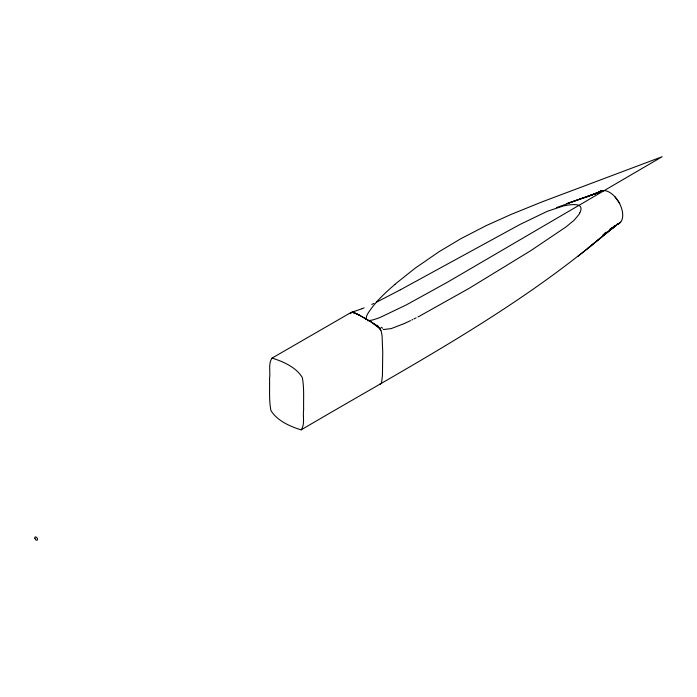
<?xml version="1.0" encoding="UTF-8"?>
<svg xmlns="http://www.w3.org/2000/svg" width="697" height="697" viewBox="0 0 697 697"><rect width="100%" height="100%" fill="white"/><g stroke="black" fill="none" stroke-linecap="round" stroke-linejoin="round"><path stroke-width="1.05" d="M349.99 313.728C352.281 310.156 356.977 314.469 359.765 315.419M350.478 312.909L352.516 312.343L356.768 313.885M395.016 284.219L415.02 268.284L438.918 251.809L460.891 238.679L486.236 225.601L511.171 214.397L542.44 201.729L662.15 156.72L447.605 282.128L406.421 304.85L380.893 317.091A170.913 98.678 -60 0 1 377.565 318.39L373.418 319.749A48.546 28.028 -60 0 1 371.248 320.245L367.763 320.707M350.957 312.526L272.03 358.11C268.04 363.581 270.575 371.832 269.565 378.236C269.809 388.952 268.894 399.86 270.898 410.455C276.944 420.657 290.3 426.599 301.174 429.866C403.406 369.515 510.047 313.877 601.38 237.137M587.876 248.315L615.939 225.575L612.254 228.328M601.981 236.719L611.513 228.808M587.423 248.794L601.868 236.814M604.534 233.495L606.181 232.145M599.403 191.963L601.685 190.786L604.421 190.56M602.818 235.9L615.773 225.689M619.624 223.162L613.787 226.725L620.67 222.116M612.358 228.241L616.104 225.462M587.292 248.899L577.961 256.33M602.879 234.95L606.172 232.345M612.158 227.675L609.901 229.383L615.015 225.689M612.463 228.154L616.157 225.419M613.665 226.534L615.198 225.488M301.174 429.866C305.173 424.395 302.637 416.144 303.639 409.74C303.395 399.024 304.31 388.116 302.306 377.521C296.26 367.31 282.904 361.377 272.03 358.11M400.322 289.83L520.154 224.382L547.372 211.269L563.542 205.92A45.166 26.225 -0.2 0 1 566.539 205.327A33.822 19.638 -0.2 0 1 570.808 204.744L573.291 204.596A14.811 8.591 -0.2 0 1 574.424 204.596L576.367 204.735A5.463 3.171 -0.2 0 1 580.697 207.07L580.915 207.819A11.762 6.822 -0.3 0 1 581.002 208.386A14.776 8.573 -0.3 0 1 581.002 209.048L580.758 210.485A33.813 19.621 -0.3 0 1 579.765 212.968M400.2 289.9L377.617 301.618M419.498 316.142L469.064 288.375L530.713 250.702L566.034 226.908L574.058 220.287L578.771 214.711A45.139 26.19 -0.3 0 0 579.773 212.968M418.88 316.455L417.956 316.935M597.695 192.694L597.268 192.886L600.57 191.213M597.207 192.921L600.509 191.239M416.109 317.876L413.94 318.956M377.312 301.766L376.31 302.254M412.711 319.566L411.779 320.019M410.542 320.62L404.26 323.565M373.932 303.404L373.209 303.753M372.494 304.092L371.771 304.432M403.885 323.73L391.209 328.592L383.245 329.568M602.347 190.638L594.924 193.932L598.862 192.337M364.104 307.865L362.004 308.736M593.67 194.332L597.939 192.599M593.731 194.297L597.817 192.642M593.983 194.193L598.009 192.572L594.175 194.123M361.743 308.841L354.817 311.21M556.433 207.61L594.471 194.027M566.966 203.602L583.389 197.826L567.123 203.533M594.41 194.045L583.11 197.931M583.18 197.904L594.341 194.071M352.821 311.751L354.398 311.324M352.795 311.759L352.09 311.934M617.228 224.347L616.523 224.486M616.592 224.478L616.662 224.46A18.645 10.76 60 0 0 618.858 202.165L614.658 196.476M379.403 384.352L380.606 384.021L381.599 382.357L382.435 375.622L382.731 352.246L382.087 335.78L381.163 331.136L379.83 328.653L371.614 322.267L372.851 323.042M352.098 312.029L353.065 312.3M353.841 312.578L359.809 315.445M356.995 313.998L357.596 314.295M357.901 314.452L358.363 314.687M358.537 314.774L358.972 315M359.147 315.096L368.19 320.193M359.992 315.541L361.334 316.272M361.612 316.429L363.006 317.205M363.372 317.414L364.444 318.015M364.853 318.25L366.247 319.052M366.666 319.296L369.671 321.073M368.513 320.385L372.111 322.572M369.95 321.247L371.388 322.119M372.32 322.702L377.757 326.396M373.487 323.452L374.489 324.105M380.693 328.592L378.698 327.093M374.664 324.236L378.863 327.555L380.902 330.474M619.677 203.672L618.858 202.165A18.645 10.76 60 0 0 598.453 192.912M365.864 319.653L366.718 315.732A24.7 14.262 -60 0 1 369.053 311.629L372.668 306.671A71.843 41.48 -60 0 1 376.911 301.67M376.859 301.566A147.215 84.999 -60 0 1 395.051 284.359M376.92 325.159A12.476 2.039 40.7 0 1 378.079 325.996M382.697 328.182A4.931 1.812 37.2 0 1 381.12 327.285M354.189 313.31A12.476 2.152 31.5 0 1 354.921 313.633M603.044 190.551L584.635 197.652L603.044 190.551M34.894 538.232A1.864 1.08 60 0 0 37.098 540.192A1.864 1.08 60 0 0 36.505 537.3A1.864 1.08 60 0 0 34.894 538.232"/></g></svg>
